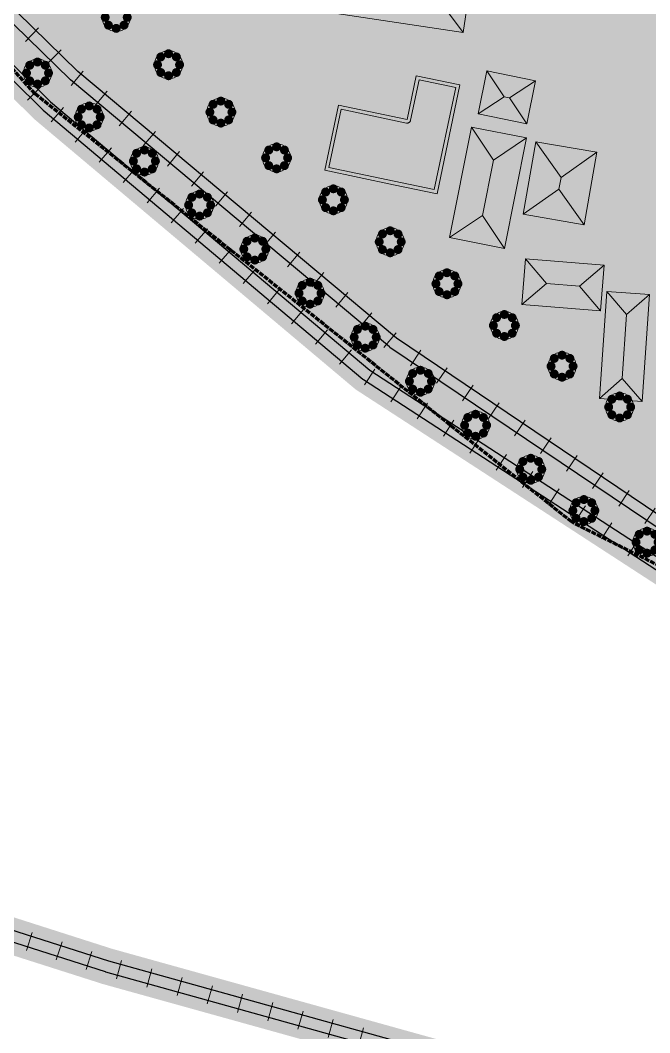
# Model space of a CAD drawing. Header units: metres. Extents: x 305909 to 307171, y 9156037 to 9156671.
# Drawn here: x 306185.9 to 306266.1, y 9156127 to 9156256.1 of the extents above; entities that cross this region are included whole.
import ezdxf

# ---------------------------------------------------------------- set-up
doc = ezdxf.new("R2010")
doc.units = ezdxf.units.M
doc.linetypes.add('DASHED2', pattern=[0.762, 0.635, -0.127])
for name, color, linetype, lineweight, true_color in [('B-BANGUNAN_PERMUKIMAN', 7, 'Continuous', 13, 0xf0cd8c), ('B-BAYANGAN', 7, 'Continuous', 0, 0x76786c), ('B-DELINEASI', 7, 'DASHED2', 70, 0xc800c8), ('K-REL_BALAS', 7, 'Continuous', 0, 0xb0a89c), ('K-REL_BANTALAN', 7, 'Continuous', 9, 0x5a5a5a), ('K-REL_KA', 7, 'Continuous', 25, 0x282828), ('V-POHON_PENEDUH', 7, 'Continuous', 13, 0x288232), ('Z-R', 7, 'Continuous', 0, 0xfaf4e6), ('Z-RTH', 7, 'Continuous', 0, 0xc7e4ba)]:
    doc.layers.add(name, color=color, linetype=linetype, lineweight=lineweight, true_color=true_color)

# ---------------------------------------------------------------- blocks, each defined once
blk = doc.blocks.new('POHON')
at = {"true_color": 0x347638}
h = blk.add_hatch(color=97, dxfattribs=at)
h.dxf.hatch_style = 1
edge = h.paths.add_edge_path()
edge.add_arc((0, 0), 1, 0, 360)
at = {"true_color": 0x3e843e}
h = blk.add_hatch(color=97, dxfattribs=at)
h.dxf.hatch_style = 1
edge = h.paths.add_edge_path()
edge.add_arc((-0.552, 0.552), 0.32, 0, 360)
at = {"true_color": 0x62a556}
h = blk.add_hatch(color=85, dxfattribs=at)
h.dxf.hatch_style = 1
edge = h.paths.add_edge_path()
edge.add_arc((-0.2, 0.22), 0.55, 0, 360)
at = {"true_color": 0x3e843e}
h = blk.add_hatch(color=97, dxfattribs=at)
h.dxf.hatch_style = 1
edge = h.paths.add_edge_path()
edge.add_arc((0, 0.78), 0.32, 0, 360)
h = blk.add_hatch(color=97, dxfattribs=at)
h.dxf.hatch_style = 1
edge = h.paths.add_edge_path()
edge.add_arc((0.552, 0.552), 0.32, 0, 360)
h = blk.add_hatch(color=97, dxfattribs=at)
h.dxf.hatch_style = 1
edge = h.paths.add_edge_path()
edge.add_arc((-0.78, 0), 0.32, 0, 360)
at = {"true_color": 0x697060}
h = blk.add_hatch(color=251, dxfattribs=at)
h.dxf.hatch_style = 1
edge = h.paths.add_edge_path()
edge.add_arc((0.38, -0.38), 1, 0, 360)
at = {"true_color": 0x3e843e}
h = blk.add_hatch(color=97, dxfattribs=at)
h.dxf.hatch_style = 1
edge = h.paths.add_edge_path()
edge.add_arc((0.78, 0), 0.32, 0, 360)
h = blk.add_hatch(color=97, dxfattribs=at)
h.dxf.hatch_style = 1
edge = h.paths.add_edge_path()
edge.add_arc((-0.552, -0.552), 0.32, 0, 360)
h = blk.add_hatch(color=97, dxfattribs=at)
h.dxf.hatch_style = 1
edge = h.paths.add_edge_path()
edge.add_arc((0, -0.78), 0.32, 0, 360)
h = blk.add_hatch(color=97, dxfattribs=at)
h.dxf.hatch_style = 1
edge = h.paths.add_edge_path()
edge.add_arc((0.552, -0.552), 0.32, 0, 360)
at = {"color": 99, "lineweight": 9, "true_color": 0x235528}
blk.add_circle((0, 0), 1, dxfattribs=at)

msp = doc.modelspace()

# ---------------------------------------------------------------- hatches: boundary and pattern name
at = {"layer": 'B-BANGUNAN_PERMUKIMAN', "true_color": 0xb36847}
h = msp.add_hatch(color=25, dxfattribs=at)
h.dxf.hatch_style = 1
h.paths.add_polyline_path([(306238.81, 9156259.31), (306243.58, 9156262.83), (306242.33, 9156254.54), (306238.81, 9156259.31)])
at = {"layer": 'B-BANGUNAN_PERMUKIMAN', "true_color": 0xba6c4a}
h = msp.add_hatch(color=35, dxfattribs=at)
h.dxf.hatch_style = 1
h.paths.add_polyline_path([(306225.34, 9156257.09), (306230.11, 9156260.62), (306238.81, 9156259.31), (306242.33, 9156254.54), (306225.34, 9156257.09)])
at = {"layer": 'B-BANGUNAN_PERMUKIMAN', "true_color": 0xe9885c}
h = msp.add_hatch(color=23, dxfattribs=at)
h.dxf.hatch_style = 1
h.paths.add_polyline_path([(306245.38, 9156249.66), (306245.38, 9156249.66), (306247.56, 9156246.36), (306244.26, 9156244.18), (306245.38, 9156249.66)])
at = {"layer": 'B-BANGUNAN_PERMUKIMAN', "true_color": 0xe08259}
h = msp.add_hatch(color=23, dxfattribs=at)
h.dxf.hatch_style = 1
h.paths.add_polyline_path([(306248.27, 9156246.21), (306247.56, 9156246.36), (306245.38, 9156249.66), (306251.57, 9156248.39), (306251.57, 9156248.39), (306248.27, 9156246.21)])
at = {"layer": 'B-BANGUNAN_PERMUKIMAN', "true_color": 0xce7852}
h = msp.add_hatch(color=23, dxfattribs=at)
h.dxf.hatch_style = 1
h.paths.add_polyline_path([(306241.93, 9156247.87), (306239.02, 9156233.98), (306233.46, 9156235.15), (306224.71, 9156236.98), (306226.45, 9156245.29), (306235.2, 9156243.45), (306236.37, 9156249.04), (306241.93, 9156247.87)])
at = {"layer": 'B-BANGUNAN_PERMUKIMAN', "true_color": 0xb26747}
h = msp.add_hatch(color=25, dxfattribs=at)
h.dxf.hatch_style = 1
h.paths.add_polyline_path([(306248.27, 9156246.21), (306251.57, 9156248.39), (306250.45, 9156242.91), (306248.27, 9156246.21)])
at = {"layer": 'B-BANGUNAN_PERMUKIMAN', "true_color": 0xbb6d4a}
h = msp.add_hatch(color=13, dxfattribs=at)
h.dxf.hatch_style = 1
h.paths.add_polyline_path([(306244.26, 9156244.18), (306247.56, 9156246.36), (306248.27, 9156246.21), (306250.45, 9156242.91), (306244.26, 9156244.18)])
at = {"layer": 'B-BANGUNAN_PERMUKIMAN', "true_color": 0xe9875c}
h = msp.add_hatch(color=23, dxfattribs=at)
h.dxf.hatch_style = 1
h.paths.add_polyline_path([(306246.21, 9156238.29), (306244.81, 9156231.2), (306240.61, 9156228.4), (306243.4, 9156242.48), (306246.21, 9156238.29)])
at = {"layer": 'B-BANGUNAN_PERMUKIMAN', "true_color": 0xe08259}
h = msp.add_hatch(color=23, dxfattribs=at)
h.dxf.hatch_style = 1
h.paths.add_polyline_path([(306246.21, 9156238.29), (306243.4, 9156242.48), (306243.4, 9156242.48), (306250.4, 9156241.1), (306246.21, 9156238.29)])
at = {"layer": 'B-BANGUNAN_PERMUKIMAN', "true_color": 0xb26847}
h = msp.add_hatch(color=25, dxfattribs=at)
h.dxf.hatch_style = 1
h.paths.add_polyline_path([(306247.61, 9156227.01), (306247.61, 9156227.01), (306244.81, 9156231.2), (306246.21, 9156238.29), (306250.4, 9156241.1), (306250.4, 9156241.1), (306250.33, 9156240.73), (306247.61, 9156227.01)])
at = {"layer": 'B-BANGUNAN_PERMUKIMAN', "true_color": 0xe8875c}
h = msp.add_hatch(color=23, dxfattribs=at)
h.dxf.hatch_style = 1
h.paths.add_polyline_path([(306251.59, 9156240.63), (306254.82, 9156236.08), (306254.56, 9156234.59), (306250.01, 9156231.37), (306251.59, 9156240.63)])
at = {"layer": 'B-BANGUNAN_PERMUKIMAN', "true_color": 0xe18359}
h = msp.add_hatch(color=23, dxfattribs=at)
h.dxf.hatch_style = 1
h.paths.add_polyline_path([(306254.82, 9156236.08), (306251.59, 9156240.63), (306259.37, 9156239.3), (306254.82, 9156236.08)])
at = {"layer": 'B-BANGUNAN_PERMUKIMAN', "true_color": 0xb36847}
h = msp.add_hatch(color=25, dxfattribs=at)
h.dxf.hatch_style = 1
h.paths.add_polyline_path([(306254.56, 9156234.59), (306254.82, 9156236.08), (306259.37, 9156239.3), (306259.37, 9156239.3), (306257.78, 9156230.04), (306254.56, 9156234.59)])
at = {"layer": 'B-BANGUNAN_PERMUKIMAN', "true_color": 0xba6c4a}
h = msp.add_hatch(color=35, dxfattribs=at)
h.dxf.hatch_style = 1
h.paths.add_polyline_path([(306254.56, 9156234.59), (306257.78, 9156230.04), (306250.01, 9156231.37), (306254.56, 9156234.59)])
at = {"layer": 'B-BANGUNAN_PERMUKIMAN', "true_color": 0xbb6d4a}
h = msp.add_hatch(color=13, dxfattribs=at)
h.dxf.hatch_style = 1
h.paths.add_polyline_path([(306244.81, 9156231.2), (306247.61, 9156227.01), (306240.61, 9156228.4), (306244.81, 9156231.2)])
at = {"layer": 'B-BANGUNAN_PERMUKIMAN', "true_color": 0xe7865b}
h = msp.add_hatch(color=23, dxfattribs=at)
h.dxf.hatch_style = 1
h.paths.add_polyline_path([(306250.27, 9156225.7), (306252.96, 9156222.55), (306249.81, 9156219.86), (306250.27, 9156225.7)])
at = {"layer": 'B-BANGUNAN_PERMUKIMAN', "true_color": 0xe3845a}
h = msp.add_hatch(color=23, dxfattribs=at)
h.dxf.hatch_style = 1
h.paths.add_polyline_path([(306257.18, 9156222.22), (306252.96, 9156222.55), (306250.27, 9156225.7), (306260.32, 9156224.9), (306260.32, 9156224.9), (306257.18, 9156222.22)])
at = {"layer": 'B-BANGUNAN_PERMUKIMAN', "true_color": 0xb46948}
h = msp.add_hatch(color=35, dxfattribs=at)
h.dxf.hatch_style = 1
h.paths.add_polyline_path([(306257.18, 9156222.22), (306260.32, 9156224.9), (306259.86, 9156219.07), (306257.18, 9156222.22)])
at = {"layer": 'B-BANGUNAN_PERMUKIMAN', "true_color": 0xb86b49}
h = msp.add_hatch(color=35, dxfattribs=at)
h.dxf.hatch_style = 1
h.paths.add_polyline_path([(306249.81, 9156219.86), (306252.96, 9156222.55), (306257.18, 9156222.22), (306259.86, 9156219.07), (306249.81, 9156219.86)])
at = {"layer": 'B-BANGUNAN_PERMUKIMAN', "true_color": 0xe6865b}
h = msp.add_hatch(color=23, dxfattribs=at)
h.dxf.hatch_style = 1
h.paths.add_polyline_path([(306263.18, 9156218.61), (306262.63, 9156210.43), (306259.72, 9156207.89), (306259.72, 9156207.89), (306260.65, 9156221.52), (306263.18, 9156218.61)])
at = {"layer": 'B-BANGUNAN_PERMUKIMAN', "true_color": 0xe3845a}
h = msp.add_hatch(color=23, dxfattribs=at)
h.dxf.hatch_style = 1
h.paths.add_polyline_path([(306263.18, 9156218.61), (306260.65, 9156221.52), (306260.65, 9156221.52), (306266.09, 9156221.15), (306263.18, 9156218.61)])
at = {"layer": 'B-BANGUNAN_PERMUKIMAN', "true_color": 0xb56948}
h = msp.add_hatch(color=35, dxfattribs=at)
h.dxf.hatch_style = 1
h.paths.add_polyline_path([(306265.17, 9156207.52), (306262.63, 9156210.43), (306263.18, 9156218.61), (306266.09, 9156221.15), (306265.17, 9156207.52)])
at = {"layer": 'B-BANGUNAN_PERMUKIMAN', "true_color": 0xb86b49}
h = msp.add_hatch(color=35, dxfattribs=at)
h.dxf.hatch_style = 1
h.paths.add_polyline_path([(306262.63, 9156210.43), (306265.17, 9156207.52), (306259.72, 9156207.89), (306262.63, 9156210.43)])
at = {"layer": 'B-BAYANGAN', "true_color": 0x76786c}
h = msp.add_hatch(color=8, dxfattribs=at)
h.dxf.hatch_style = 1
h.paths.add_polyline_path([(306267.16, 9156272.84), (306266.1, 9156263.68), (306258.94, 9156264.51), (306257.9, 9156255.51), (306251.31, 9156256.27), (306252.34, 9156265.27), (306252.67, 9156268.07), (306253.4, 9156274.42), (306267.16, 9156272.84)])
h = msp.add_hatch(color=8, dxfattribs=at)
h.dxf.hatch_style = 1
h.paths.add_polyline_path([(306223.89, 9156267.02), (306222.14, 9156255.43), (306214.25, 9156256.62), (306215.99, 9156268.21), (306223.89, 9156267.02)])
h = msp.add_hatch(color=8, dxfattribs=at)
h.dxf.hatch_style = 1
h.paths.add_polyline_path([(306244.33, 9156262.08), (306243.08, 9156253.79), (306226.09, 9156256.34), (306227.34, 9156264.64), (306244.33, 9156262.08)])
h = msp.add_hatch(color=8, dxfattribs=at)
h.dxf.hatch_style = 1
h.paths.add_polyline_path([(306242.68, 9156247.12), (306239.77, 9156233.23), (306234.21, 9156234.4), (306225.46, 9156236.23), (306227.2, 9156244.54), (306235.95, 9156242.7), (306237.12, 9156248.29), (306242.68, 9156247.12)])
h = msp.add_hatch(color=8, dxfattribs=at)
h.dxf.hatch_style = 1
h.paths.add_polyline_path([(306252.32, 9156247.64), (306251.2, 9156242.16), (306245.01, 9156243.43), (306246.13, 9156248.91), (306252.32, 9156247.64)])
h = msp.add_hatch(color=8, dxfattribs=at)
h.dxf.hatch_style = 1
h.paths.add_polyline_path([(306251.15, 9156240.35), (306248.36, 9156226.26), (306241.36, 9156227.65), (306244.15, 9156241.73), (306251.15, 9156240.35)])
h = msp.add_hatch(color=8, dxfattribs=at)
h.dxf.hatch_style = 1
h.paths.add_polyline_path([(306260.12, 9156238.55), (306258.53, 9156229.29), (306250.76, 9156230.62), (306252.34, 9156239.88), (306260.12, 9156238.55)])
h = msp.add_hatch(color=8, dxfattribs=at)
h.dxf.hatch_style = 1
h.paths.add_polyline_path([(306261.07, 9156224.15), (306260.61, 9156218.32), (306250.56, 9156219.11), (306251.02, 9156224.95), (306261.07, 9156224.15)])
h = msp.add_hatch(color=8, dxfattribs=at)
h.dxf.hatch_style = 1
h.paths.add_polyline_path([(306266.84, 9156220.4), (306265.92, 9156206.77), (306260.47, 9156207.14), (306261.4, 9156220.77), (306266.84, 9156220.4)])
at = {"layer": 'K-REL_BALAS', "true_color": 0xb0a89c}
h = msp.add_hatch(color=253, dxfattribs=at)
h.dxf.hatch_style = 1
h.paths.add_polyline_path([(306321.87, 9156152.15), (306320.15, 9156152.77), (306320.08, 9156152.8), (306320.01, 9156152.83), (306319.88, 9156152.89), (306319.82, 9156152.92), (306319.75, 9156152.96), (306267.83, 9156183.58), (306267.8, 9156183.6), (306267.78, 9156183.62), (306267.75, 9156183.64), (306228.76, 9156208.97), (306228.68, 9156209.03), (306228.6, 9156209.08), (306228.53, 9156209.14), (306187.79, 9156243.42), (306187.74, 9156243.46), (306187.7, 9156243.5), (306187.65, 9156243.54), (306184.8, 9156246.36), (306184.8, 9156252.89), (306190.85, 9156246.91), (306231.4, 9156212.78), (306263.55, 9156191.9), (306232.11, 9156213.09), (306232.04, 9156213.14), (306231.98, 9156213.18), (306231.91, 9156213.23), (306191.26, 9156247.28), (306191.22, 9156247.32), (306191.18, 9156247.35), (306191.13, 9156247.4), (306184.8, 9156253.58), (306184.8, 9156260.06), (306194.31, 9156250.78), (306234.8, 9156216.87), (306271.67, 9156192.02), (306321.87, 9156163.62), (306321.87, 9156158.57), (306320.44, 9156159.12), (306320.33, 9156159.17), (306320.24, 9156159.21), (306320.14, 9156159.27), (306272.43, 9156186.26), (306321.87, 9156157.1), (306321.87, 9156152.15)])
h = msp.add_hatch(color=253, dxfattribs=at)
h.dxf.hatch_style = 1
h.paths.add_polyline_path([(306184.8, 9156141.84), (306197.61, 9156137.74), (306257.65, 9156121.03), (306315.29, 9156108.73), (306321.87, 9156108.15), (306321.87, 9156103.49), (306314.73, 9156104.12), (306314.64, 9156104.13), (306314.55, 9156104.15), (306314.46, 9156104.16), (306256.62, 9156116.5), (306256.57, 9156116.52), (306256.52, 9156116.53), (306256.48, 9156116.54), (306196.32, 9156133.28), (306196.3, 9156133.29), (306196.27, 9156133.3), (306196.24, 9156133.31), (306184.8, 9156136.96), (306184.8, 9156141.84)])
at = {"layer": 'Z-R', "true_color": 0xe2eacc}
h = msp.add_hatch(color=254, dxfattribs=at)
h.dxf.hatch_style = 1
h.paths.add_polyline_path([(306499.6, 9156305.81), (306466.68, 9156301.99), (306472.88, 9156235.67), (306497.91, 9156229.06), (306526.8, 9156228.99), (306531.58, 9156219.92), (306532.49, 9156127.58), (306486.31, 9156132.33), (306393.99, 9156155.2), (306332.73, 9156171.59), (306288.72, 9156190.58), (306246.01, 9156220.78), (306216.24, 9156242.78), (306193.37, 9156263.49), (306160.59, 9156296.71), (306133.41, 9156338.56), (306127.35, 9156361.25), (306094.2, 9156358.84), (306090.5, 9156366.67), (306061.4, 9156428.37), (306035.15, 9156500.2), (306017.71, 9156550.31), (306008.21, 9156577.56), (306141.31, 9156568.88), (306165.7, 9156567.29), (306165.7, 9156567.29), (306200.22, 9156564.07), (306291.75, 9156555.55), (306369.46, 9156545.53), (306471.94, 9156528.54), (306458.48, 9156529.51), (306455.79, 9156529.72), (306453.06, 9156530.08), (306440, 9156532.84), (306440, 9156532.83), (306440, 9156532.84), (306440, 9156532.84), (306424.61, 9156536.08), (306424.61, 9156536.08), (306385.74, 9156542.79), (306385.74, 9156542.79), (306305, 9156549.61), (306305, 9156549.61), (306215.66, 9156559.53), (306215.66, 9156559.53), (306186.12, 9156560.81), (306186.12, 9156560.81), (306160.52, 9156563.13), (306160.52, 9156563.13), (306119.18, 9156567.79), (306119.18, 9156567.79), (306039.05, 9156573.45), (306039.05, 9156573.45), (306033.08, 9156573.81), (306033.08, 9156573.81), (306033.08, 9156573.81), (306051.45, 9156523.22), (306051.45, 9156523.21), (306060.21, 9156485.25), (306060.21, 9156485.25), (306060.21, 9156485.25), (306057.48, 9156485.6), (306070.6, 9156438.47), (306116.98, 9156440.27), (306147.96, 9156437.91), (306199.86, 9156410.57), (306230.35, 9156409.78), (306281.95, 9156409), (306338.24, 9156402.75), (306341.9, 9156461.43), (306341.9, 9156461.43), (306341.9, 9156461.43), (306343.89, 9156461.18), (306340.23, 9156402.62), (306340.21, 9156402.42), (306340.17, 9156402.22), (306340.1, 9156402.03), (306340.02, 9156401.85), (306339.92, 9156401.67), (306339.8, 9156401.51), (306339.67, 9156401.35), (306339.52, 9156401.22), (306339.36, 9156401.09), (306339.19, 9156400.99), (306339.01, 9156400.9), (306338.82, 9156400.83), (306338.62, 9156400.79), (306338.42, 9156400.76), (306338.22, 9156400.75), (306338.01, 9156400.76), (306281.82, 9156407), (306230.32, 9156407.78), (306230.29, 9156407.79), (306199.8, 9156408.57), (306199.62, 9156408.58), (306199.44, 9156408.61), (306199.26, 9156408.66), (306199.09, 9156408.72), (306198.92, 9156408.8), (306147.4, 9156435.95), (306116.95, 9156438.27), (306078.61, 9156436.78), (306089.35, 9156410.91), (306109.34, 9156371.44), (306114.25, 9156367.34), (306121.8, 9156366.05), (306134.09, 9156364.48), (306186.36, 9156362.59), (306279.56, 9156357.94), (306324.74, 9156355.99), (306351.56, 9156350.97), (306360, 9156400.45), (306360, 9156400.45), (306360, 9156380), (306360, 9156380), (306360, 9156380), (306440, 9156380), (306440, 9156380), (306440, 9156380), (306440, 9156340.33), (306440.23, 9156340.29), (306485.26, 9156338.3), (306492.36, 9156337.55), (306513.12, 9156334.56), (306536.03, 9156332.22), (306560, 9156329.63), (306560, 9156512.62), (306572.18, 9156510.31), (306677.17, 9156490.28), (306677.17, 9156490.28), (306764.13, 9156475.06), (306735.94, 9156145.42), (306694.11, 9156139.2), (306694.29, 9156206.56), (306623.21, 9156213.87), (306624.29, 9156242.6), (306556.39, 9156238.05), (306554, 9156281.95), (306509.63, 9156279.09), (306499.6, 9156305.81)])
at = {"layer": 'Z-RTH', "true_color": 0xacd28c}
h = msp.add_hatch(color=63, dxfattribs=at)
h.dxf.hatch_style = 1
h.paths.add_polyline_path([(306647.05, 9156132), (306682.57, 9156137.44), (306694.11, 9156139.2), (306735.94, 9156145.42), (306764.13, 9156475.06), (306781.81, 9156471.97), (306781.81, 9156471.97), (306780.83, 9156466.64), (306754.67, 9156148.38), (306785.07, 9156153.87), (306794.32, 9156155.54), (306832.65, 9156160.25), (306841.66, 9156139.39), (306613.97, 9156113.41), (306609.99, 9156113.26), (306520.72, 9156109.95), (306451.76, 9156117.78), (306423.33, 9156121.01), (306406.95, 9156126.93), (306333.54, 9156153.47), (306256.18, 9156192.15), (306187.8, 9156246.71), (306141.52, 9156298.52), (306095.93, 9156355.16), (306094.2, 9156358.84), (306127.35, 9156361.25), (306133.41, 9156338.56), (306160.59, 9156296.71), (306193.37, 9156263.49), (306216.24, 9156242.78), (306246.01, 9156220.78), (306288.72, 9156190.58), (306332.73, 9156171.59), (306393.99, 9156155.2), (306486.31, 9156132.33), (306532.49, 9156127.58), (306534.3, 9156127.4), (306596.42, 9156127.4), (306647.05, 9156132)])
at = {"layer": 'Z-RTH', "true_color": 0x78aa5f}
h = msp.add_hatch(dxfattribs=at)
h.set_pattern_fill('GRASS', color=75, scale=0.35)
h.paths.add_polyline_path([(306647.05, 9156132), (306682.57, 9156137.44), (306694.11, 9156139.2), (306735.94, 9156145.42), (306764.13, 9156475.06), (306781.81, 9156471.97), (306781.81, 9156471.97), (306780.83, 9156466.64), (306754.67, 9156148.38), (306785.07, 9156153.87), (306794.32, 9156155.54), (306832.65, 9156160.25), (306841.66, 9156139.39), (306613.97, 9156113.41), (306609.99, 9156113.26), (306520.72, 9156109.95), (306451.76, 9156117.78), (306423.33, 9156121.01), (306406.95, 9156126.93), (306333.54, 9156153.47), (306256.18, 9156192.15), (306187.8, 9156246.71), (306141.52, 9156298.52), (306095.93, 9156355.16), (306094.2, 9156358.84), (306127.35, 9156361.25), (306133.41, 9156338.56), (306160.59, 9156296.71), (306193.37, 9156263.49), (306216.24, 9156242.78), (306246.01, 9156220.78), (306288.72, 9156190.58), (306332.73, 9156171.59), (306393.99, 9156155.2), (306486.31, 9156132.33), (306532.49, 9156127.58), (306534.3, 9156127.4), (306596.42, 9156127.4), (306647.05, 9156132)])

# ---------------------------------------------------------------- linework, layer by layer
at = {"layer": 'B-BANGUNAN_PERMUKIMAN', "color": 17, "lineweight": 9, "true_color": 0x71422d}
for p, q in [((306242.33, 9156254.54), (306238.81, 9156259.31)), ((306245.38, 9156249.66), (306247.56, 9156246.36)), ((306251.57, 9156248.39), (306248.27, 9156246.21)), ((306244.26, 9156244.18), (306247.56, 9156246.36)), ((306248.27, 9156246.21), (306247.56, 9156246.36)), ((306250.45, 9156242.91), (306248.27, 9156246.21)), ((306243.4, 9156242.48), (306246.21, 9156238.29)), ((306250.4, 9156241.1), (306246.21, 9156238.29)), ((306251.59, 9156240.63), (306254.82, 9156236.08)), ((306259.37, 9156239.3), (306254.82, 9156236.08)), ((306246.21, 9156238.29), (306244.81, 9156231.2)), ((306254.56, 9156234.59), (306254.82, 9156236.08)), ((306250.01, 9156231.37), (306254.56, 9156234.59)), ((306257.78, 9156230.04), (306254.56, 9156234.59)), ((306240.61, 9156228.4), (306244.81, 9156231.2)), ((306247.61, 9156227.01), (306244.81, 9156231.2)), ((306250.27, 9156225.7), (306252.96, 9156222.55)), ((306260.32, 9156224.9), (306257.18, 9156222.22)), ((306249.81, 9156219.86), (306252.96, 9156222.55)), ((306257.18, 9156222.22), (306252.96, 9156222.55)), ((306259.86, 9156219.07), (306257.18, 9156222.22)), ((306260.65, 9156221.52), (306263.18, 9156218.61)), ((306266.09, 9156221.15), (306263.18, 9156218.61)), ((306263.18, 9156218.61), (306262.63, 9156210.43)), ((306259.72, 9156207.89), (306262.63, 9156210.43)), ((306265.17, 9156207.52), (306262.63, 9156210.43))]:
    msp.add_line(p, q, dxfattribs=at)
at = {"layer": 'B-BANGUNAN_PERMUKIMAN', "color": 17, "lineweight": 13, "true_color": 0x71422d}
for points in [[(306243.58, 9156262.83), (306242.33, 9156254.54), (306225.34, 9156257.09), (306226.59, 9156265.39), (306243.58, 9156262.83)], [(306251.57, 9156248.39), (306250.45, 9156242.91), (306244.26, 9156244.18), (306245.38, 9156249.66), (306251.57, 9156248.39)], [(306241.93, 9156247.87), (306239.02, 9156233.98), (306233.46, 9156235.15), (306224.71, 9156236.98), (306226.45, 9156245.29), (306235.2, 9156243.45), (306236.37, 9156249.04), (306241.93, 9156247.87)], [(306250.4, 9156241.1), (306247.61, 9156227.01), (306240.61, 9156228.4), (306243.4, 9156242.48), (306250.4, 9156241.1)], [(306259.37, 9156239.3), (306257.78, 9156230.04), (306250.01, 9156231.37), (306251.59, 9156240.63), (306259.37, 9156239.3)], [(306260.32, 9156224.9), (306259.86, 9156219.07), (306249.81, 9156219.86), (306250.27, 9156225.7), (306260.32, 9156224.9)], [(306266.09, 9156221.15), (306265.17, 9156207.52), (306259.72, 9156207.89), (306260.65, 9156221.52), (306266.09, 9156221.15)]]:
    msp.add_lwpolyline(points, close=True, dxfattribs=at)
at = {"layer": 'B-BANGUNAN_PERMUKIMAN', "color": 11, "lineweight": 9, "true_color": 0xf38d60}
msp.add_lwpolyline([(306241.4, 9156247.53), (306238.67, 9156234.52), (306233.56, 9156235.59), (306225.24, 9156237.33), (306226.8, 9156244.76), (306235.11, 9156243.01), (306235.16, 9156243.01), (306235.2, 9156243), (306235.24, 9156243.01), (306235.29, 9156243.01), (306235.33, 9156243.02), (306235.37, 9156243.04), (306235.41, 9156243.06), (306235.45, 9156243.08), (306235.49, 9156243.1), (306235.52, 9156243.13), (306235.55, 9156243.17), (306235.58, 9156243.2), (306235.6, 9156243.24), (306235.62, 9156243.28), (306235.63, 9156243.32), (306235.64, 9156243.36), (306236.72, 9156248.5), (306241.4, 9156247.53)], close=True, dxfattribs=at)
at = {"layer": 'B-DELINEASI'}
msp.add_lwpolyline([(306843.97, 9156139.65), (306613.97, 9156113.41), (306520.72, 9156109.95), (306423.33, 9156121.01), (306333.54, 9156153.47), (306256.18, 9156192.15), (306187.8, 9156246.71), (306141.52, 9156298.52), (306095.93, 9156355.16), (306061.4, 9156428.37), (306035.15, 9156500.2), (306008.21, 9156577.56), (306008.21, 9156577.56), (306165.7, 9156567.29), (306291.75, 9156555.55), (306369.46, 9156545.53), (306504.83, 9156523.08), (306572.18, 9156510.31), (306677.17, 9156490.28)], dxfattribs=at)
at = {"layer": 'K-REL_BANTALAN'}
for points in [[(306188.24, 9156255.14), (306186.56, 9156253.42)], [(306191.1, 9156252.35), (306189.43, 9156250.63)], [(306193.92, 9156249.64), (306192.38, 9156247.8)], [(306186.83, 9156245.93), (306188.52, 9156247.64)], [(306196.99, 9156247.07), (306195.45, 9156245.23)], [(306189.84, 9156243.15), (306191.39, 9156244.99)], [(306200.06, 9156244.51), (306198.51, 9156242.67)], [(306192.9, 9156240.58), (306194.45, 9156242.42)], [(306203.12, 9156241.94), (306201.58, 9156240.1)], [(306195.96, 9156238), (306197.51, 9156239.84)], [(306206.19, 9156239.37), (306204.65, 9156237.53)], [(306199.02, 9156235.43), (306200.57, 9156237.27)], [(306209.26, 9156236.8), (306207.71, 9156234.96)], [(306202.08, 9156232.85), (306203.63, 9156234.69)], [(306212.32, 9156234.23), (306210.78, 9156232.39)], [(306205.14, 9156230.28), (306206.69, 9156232.11)], [(306215.39, 9156231.66), (306213.85, 9156229.82)], [(306208.2, 9156227.7), (306209.75, 9156229.54)], [(306218.45, 9156229.1), (306216.91, 9156227.26)], [(306211.27, 9156225.13), (306212.81, 9156226.96)], [(306221.52, 9156226.53), (306219.98, 9156224.69)], [(306214.33, 9156222.55), (306215.87, 9156224.39)], [(306224.59, 9156223.96), (306223.05, 9156222.12)], [(306217.39, 9156219.98), (306218.93, 9156221.81)], [(306227.65, 9156221.39), (306226.11, 9156219.55)], [(306220.45, 9156217.4), (306221.99, 9156219.24)], [(306230.72, 9156218.82), (306229.18, 9156216.98)], [(306223.51, 9156214.83), (306225.05, 9156216.66)], [(306233.79, 9156216.25), (306232.25, 9156214.41)], [(306226.57, 9156212.25), (306228.11, 9156214.09)], [(306236.97, 9156214.05), (306235.63, 9156212.06)], [(306240.29, 9156211.82), (306238.95, 9156209.83)], [(306229.79, 9156209.64), (306231.09, 9156211.65)], [(306233.14, 9156207.46), (306234.45, 9156209.47)], [(306243.61, 9156209.58), (306242.27, 9156207.59)], [(306236.49, 9156205.28), (306237.8, 9156207.29)], [(306246.92, 9156207.34), (306245.58, 9156205.35)], [(306239.85, 9156203.1), (306241.16, 9156205.11)], [(306250.24, 9156205.11), (306248.9, 9156203.12)], [(306243.2, 9156200.92), (306244.51, 9156202.93)], [(306253.56, 9156202.87), (306252.22, 9156200.88)], [(306246.56, 9156198.74), (306247.86, 9156200.75)], [(306256.88, 9156200.64), (306255.53, 9156198.65)], [(306249.91, 9156196.56), (306251.22, 9156198.57)], [(306260.19, 9156198.4), (306258.85, 9156196.41)], [(306253.26, 9156194.38), (306254.57, 9156196.39)], [(306263.51, 9156196.17), (306262.17, 9156194.18)], [(306256.62, 9156192.2), (306257.93, 9156194.21)], [(306266.83, 9156193.93), (306265.49, 9156191.94)], [(306259.97, 9156190.02), (306261.28, 9156192.04)], [(306263.33, 9156187.84), (306264.63, 9156189.86)], [(306186.68, 9156137.54), (306187.41, 9156139.83)], [(306190.49, 9156136.32), (306191.22, 9156138.61)], [(306194.3, 9156135.1), (306195.03, 9156137.39)], [(306198.17, 9156133.93), (306198.82, 9156136.24)], [(306202.03, 9156132.86), (306202.67, 9156135.17)], [(306205.88, 9156131.78), (306206.52, 9156134.1)], [(306209.73, 9156130.71), (306210.38, 9156133.02)], [(306213.59, 9156129.64), (306214.23, 9156131.95)], [(306217.44, 9156128.57), (306218.08, 9156130.88)], [(306221.29, 9156127.49), (306221.94, 9156129.81)], [(306225.15, 9156126.42), (306225.79, 9156128.73)], [(306229, 9156125.35), (306229.65, 9156127.66)]]:
    msp.add_lwpolyline(points, dxfattribs=at)
at = {"layer": 'K-REL_KA'}
for points in [[(306780.66, 9156140.36), (306614.03, 9156116.83), (306566.93, 9156113.38), (306520.08, 9156113.81), (306476.94, 9156116.65), (306436.38, 9156123.32), (306409.76, 9156129.69), (306382.78, 9156138.12), (306321.59, 9156161.94), (306270.83, 9156190.66), (306233.84, 9156215.59), (306193.24, 9156249.59), (306166.21, 9156275.99), (306142.03, 9156303.41), (306105.36, 9156353.85), (306090.56, 9156379.78), (306075.64, 9156410.93), (306041.7, 9156495.17), (306017.19, 9156566.43)], [(306012.06, 9156564.83), (306036.91, 9156493.31), (306070.51, 9156409.88), (306086.27, 9156377.87), (306102.42, 9156350.41), (306137.36, 9156301.19), (306162.79, 9156272.43), (306189.77, 9156245.72), (306230.45, 9156211.5), (306269.39, 9156186.19), (306321.24, 9156155.61), (306383.08, 9156133.33), (306407.52, 9156125.67), (306434.52, 9156118.81), (306481.45, 9156111.68), (306524.35, 9156109.51), (306569.43, 9156109.7), (306621.64, 9156114.51), (306775.93, 9156136.53)], [(306780.86, 9156138.94), (306614.21, 9156115.4), (306614.16, 9156115.39), (306567, 9156111.94), (306566.94, 9156111.94), (306520.04, 9156112.37), (306520, 9156112.37), (306476.81, 9156115.21), (306476.74, 9156115.22), (306436.12, 9156121.9), (306436.07, 9156121.91), (306409.4, 9156128.29), (306409.36, 9156128.31), (306382.33, 9156136.76), (306382.28, 9156136.77), (306321.02, 9156160.61), (306320.93, 9156160.66), (306270.09, 9156189.42), (306270.05, 9156189.45), (306233, 9156214.41), (306232.94, 9156214.46), (306192.29, 9156248.5), (306192.25, 9156248.54), (306165.19, 9156274.97)], [(306161.76, 9156271.42), (306188.78, 9156244.68), (306188.82, 9156244.64), (306229.56, 9156210.37), (306229.63, 9156210.31), (306268.62, 9156184.98), (306268.64, 9156184.96), (306320.57, 9156154.34), (306320.63, 9156154.31), (306320.69, 9156154.28), (306382.61, 9156131.97)], [(305910.23, 9156231.58), (305946.3, 9156219.39), (306110.77, 9156163.83), (306197.15, 9156136.21), (306257.27, 9156119.47), (306315.05, 9156107.15), (306420.69, 9156097.76), (306501.63, 9156095.56), (306556.87, 9156098.74), (306592.27, 9156103.48), (306677.54, 9156115.5)], [(305909.77, 9156230.22), (305945.84, 9156218.02), (306110.31, 9156162.46), (306110.32, 9156162.46), (306196.73, 9156134.83), (306196.75, 9156134.82), (306256.91, 9156118.08), (306256.95, 9156118.07), (306314.79, 9156105.73), (306314.88, 9156105.72), (306420.58, 9156096.32), (306420.63, 9156096.32), (306501.62, 9156094.12), (306501.68, 9156094.12), (306556.98, 9156097.31), (306557.03, 9156097.31), (306592.46, 9156102.05), (306592.47, 9156102.05), (306677.74, 9156114.07)]]:
    msp.add_lwpolyline(points, dxfattribs=at)

# ---------------------------------------------------------------- block references
at = {"layer": 'V-POHON_PENEDUH', "xscale": 1.8, "yscale": 1.8}
for p in [(306198.13, 9156256.48), (306204.8, 9156250.44), (306188.1, 9156249.38), (306194.69, 9156243.78), (306211.47, 9156244.4), (306201.72, 9156238.16), (306218.57, 9156238.57), (306225.81, 9156233.22), (306208.76, 9156232.55), (306233.05, 9156227.87), (306215.79, 9156226.94), (306240.28, 9156222.52), (306222.83, 9156221.32), (306247.6, 9156217.2), (306229.86, 9156215.71), (306254.95, 9156212.01), (306236.9, 9156210.09), (306262.29, 9156206.81), (306243.93, 9156204.48), (306250.96, 9156198.87), (306257.73, 9156193.61), (306265.78, 9156189.58)]:
    msp.add_blockref('POHON', p, dxfattribs=at)

doc.saveas('drawing.dxf')
